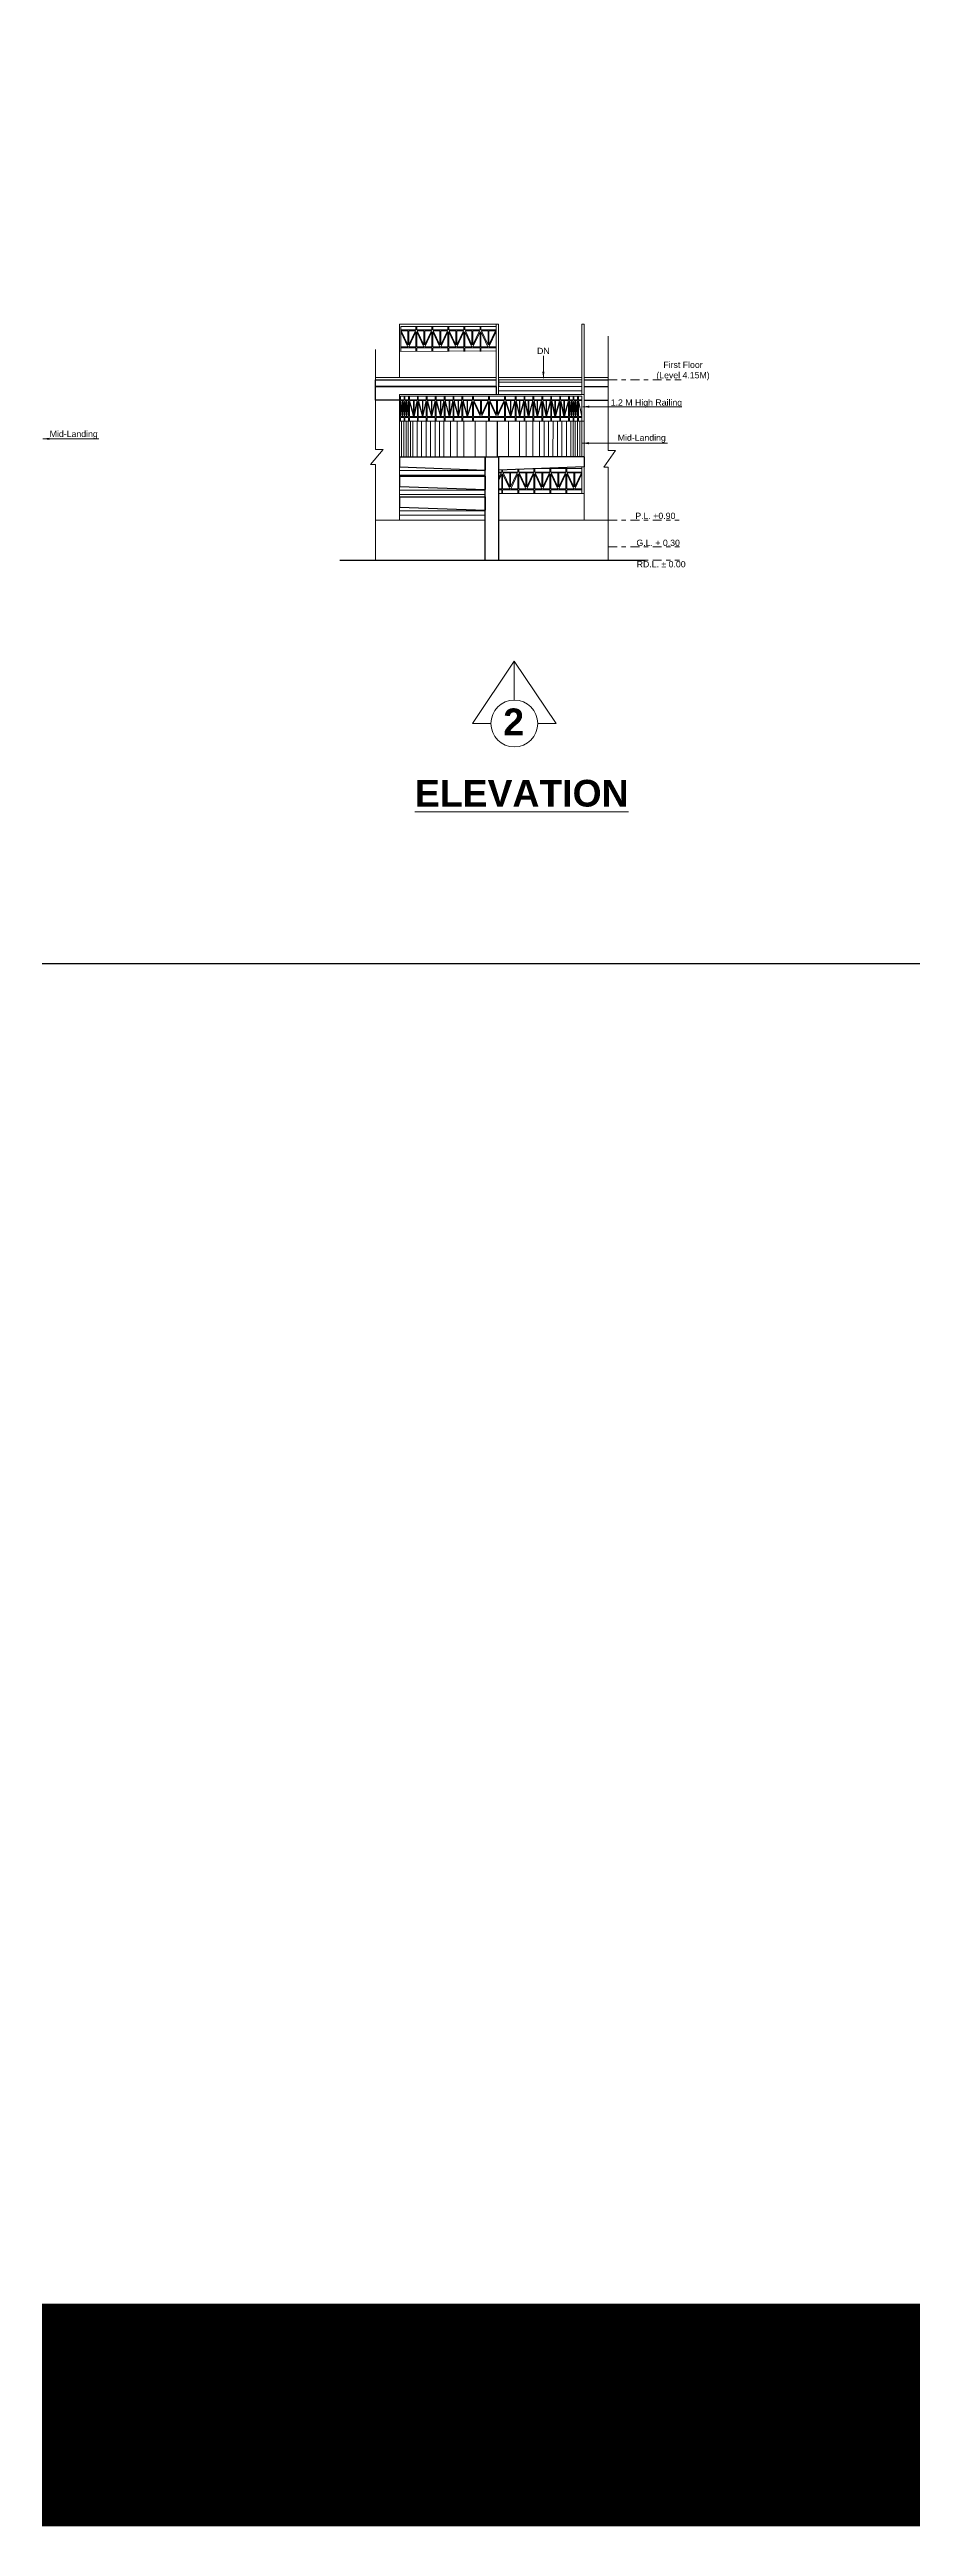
# Model space of a CAD drawing. Header units: millimetres. Extents: x 3614 to 12428, y -844 to 6844.
# Drawn here: x 5849.5 to 5868.8, y -843.9 to -788.3 of the extents above; entities that cross this region are included whole.
import ezdxf

# ---------------------------------------------------------------- set-up
doc = ezdxf.new("R2010")
doc.units = ezdxf.units.MM
doc.header["$LTSCALE"] = 40
doc.header["$MEASUREMENT"] = 0
doc.linetypes.add('DASHDOT', pattern=[1, 0.5, -0.25, 0, -0.25])
for name, color, linetype, lineweight in [('Beam', 254, 'CONTINUOUS', 25), ('Column', 252, 'CONTINUOUS', 30), ('Dim', 220, 'CONTINUOUS', 15), ('flooing', 92, 'CONTINUOUS', 20), ('GRID', 134, 'DASHDOT', 13), ('Hatch', 42, 'CONTINUOUS', 15), ('Railing', 23, 'CONTINUOUS', 18), ('RAMP', 213, 'CONTINUOUS', 15), ('slab', 7, 'CONTINUOUS', 30), ('TEXT', 7, 'CONTINUOUS', 20), ('Wall', 7, 'CONTINUOUS', 30), ('Window-Wall', 7, 'CONTINUOUS', 18)]:
    doc.layers.add(name, color=color, linetype=linetype, lineweight=lineweight)
doc.styles.add('dim-stylus bt', font='arial.ttf')
doc.styles.add('Tabrej', font='GOTHIC.TTF')
doc.styles.add('Tabrej.', font='GOTHIC.TTF', dxfattribs={"height": 1})
doc.dimstyles.new('DIMEN', dxfattribs={"dimtxt": 0.2, "dimasz": 0.25, "dimexe": 0.18, "dimexo": 0.0625, "dimgap": 0.09, "dimtad": 0, "dimdec": 3, "dimzin": 0, "dimdsep": 46, "dimtxsty": 'Tabrej', "dimcen": 0, "dimclrd": 256, "dimclre": 256, "dimclrt": 7, "dimadec": 0, "dimazin": 0, "dimtfac": 1, "dimtdec": 3, "dimtofl": 0, "dimtmove": 0, "dimatfit": 1, "dimfxl": 0, "dimtolj": 1, "dimtzin": 0, "dimlwd": -1, "dimlwe": -1, "dimarcsym": 0})

msp = doc.modelspace()

# ---------------------------------------------------------------- linework, layer by layer
at = {"layer": 'Beam'}
for p, q in [((5861.4551, -795.8979), (5861.9938, -795.8979)), ((5861.4551, -796.2079), (5861.9938, -796.2079)), ((5857.3071, -797.4737), (5857.3071, -797.7037)), ((5857.3071, -797.4737), (5859.2311, -797.4737)), ((5857.3071, -797.7037), (5859.2311, -797.7737)), ((5857.3071, -797.9109), (5857.3071, -798.1409)), ((5857.3071, -797.9109), (5859.2311, -797.9109)), ((5859.2311, -797.4737), (5859.2311, -797.7737)), ((5859.2311, -797.9109), (5859.2311, -798.2109)), ((5859.5311, -797.4737), (5859.5311, -797.7737)), ((5861.4551, -797.4737), (5859.5311, -797.4737)), ((5861.4551, -797.7037), (5859.5311, -797.7737)), ((5861.4551, -797.4737), (5861.4551, -797.7037)), ((5857.3071, -798.1409), (5859.2311, -798.2109)), ((5857.3071, -798.3738), (5857.3071, -798.6038)), ((5857.3071, -798.3738), (5859.2311, -798.3738)), ((5859.2311, -798.3738), (5859.2311, -798.6738)), ((5857.3071, -798.6038), (5859.2311, -798.6738))]:
    msp.add_line(p, q, dxfattribs=at)
msp.add_lwpolyline([(5857.3071, -796.2079), (5856.7738, -796.2079), (5856.7738, -795.8979), (5859.4811, -795.8979), (5859.4811, -796.074)], dxfattribs=at)
at = {"layer": 'Column', "lineweight": 25}
msp.add_line((5859.2311, -795.8979), (5859.4811, -795.8979), dxfattribs=at)
msp.add_lwpolyline([(5859.2311, -799.7979), (5859.2311, -797.4737), (5859.5311, -797.4737), (5859.5311, -799.7979)], dxfattribs=at)
at = {"layer": 'flooing'}
for p, q in [((5856.7738, -795.6982), (5859.4811, -795.6982)), ((5859.5311, -795.6982), (5861.4051, -795.6982)), ((5861.4551, -795.6982), (5861.9938, -795.6982)), ((5856.7738, -798.8979), (5859.2311, -798.8979)), ((5859.5311, -798.8979), (5861.9938, -798.8979))]:
    msp.add_line(p, q, dxfattribs=at)
at = {"layer": 'GRID', "ltscale": 0.01}
for p, q in [((5861.9938, -795.7488), (5863.6309, -795.7488)), ((5861.9938, -798.8979), (5863.5899, -798.8979)), ((5861.9938, -798.8979), (5863.5899, -798.8979)), ((5861.9938, -799.4979), (5863.5916, -799.4979)), ((5861.9938, -799.7979), (5863.5974, -799.7979))]:
    msp.add_line(p, q, dxfattribs=at)
at = {"layer": 'Hatch', "color": 4, "lineweight": 25, "ltscale": 0.05, "const_width": 5}
msp.add_lwpolyline([(5158.1929, -841.4394), (6038.1487, -841.4394), (6038.1487, -197.365), (5158.1929, -197.365)], close=True, dxfattribs=at)
at = {"layer": 'Railing'}
for p, q in [((5859.5311, -794.4982), (5857.3071, -794.4982)), ((5857.3071, -794.4982), (5857.3071, -795.1096)), ((5859.4811, -794.5482), (5857.3371, -794.5482)), ((5857.3371, -794.5482), (5857.3371, -795.1094)), ((5857.6771, -794.5482), (5857.6771, -794.6282)), ((5857.6971, -794.5482), (5857.6971, -794.6282)), ((5858.0371, -794.5482), (5858.0371, -794.6282)), ((5858.0571, -794.5482), (5858.0571, -794.6282)), ((5858.3971, -794.5482), (5858.3971, -794.6282)), ((5858.4171, -794.5482), (5858.4171, -794.6282)), ((5858.7571, -794.5482), (5858.7571, -794.6282)), ((5858.7771, -794.5482), (5858.7771, -794.6282)), ((5859.1171, -794.5482), (5859.1171, -794.6282)), ((5859.1371, -794.5482), (5859.1371, -794.6282)), ((5859.4811, -795.6982), (5859.4811, -794.4982)), ((5859.4811, -794.4982), (5859.4811, -796.074)), ((5859.5311, -795.6982), (5859.5311, -794.4982)), ((5859.5311, -794.4982), (5859.5311, -796.074)), ((5861.4051, -796.074), (5861.4051, -794.4982)), ((5861.4051, -794.4982), (5861.4551, -794.4982)), ((5861.4551, -796.074), (5861.4551, -794.4982)), ((5857.3371, -794.6282), (5857.6771, -794.6282)), ((5857.3371, -794.6716), (5857.496, -795.0082)), ((5857.3371, -795.0082), (5857.496, -795.0082)), ((5857.3371, -795.0282), (5857.6771, -795.0282)), ((5857.3371, -795.0282), (5857.3371, -795.1082)), ((5857.3481, -794.6482), (5857.4971, -794.6482)), ((5857.3481, -794.6482), (5857.4971, -794.9636)), ((5857.4971, -794.9636), (5857.4971, -794.6482)), ((5857.5171, -794.6482), (5857.666, -794.6482)), ((5857.666, -794.6482), (5857.5171, -794.9636)), ((5857.5171, -794.9636), (5857.5171, -794.6482)), ((5857.6771, -794.6716), (5857.5181, -795.0082)), ((5857.5181, -795.0082), (5857.6771, -795.0082)), ((5857.6771, -794.6716), (5857.6771, -795.0082)), ((5857.6771, -795.0282), (5857.6771, -795.1082)), ((5857.6971, -794.6282), (5858.0371, -794.6282)), ((5857.6971, -794.6716), (5857.6971, -795.0082)), ((5857.6971, -794.6716), (5857.856, -795.0082)), ((5857.6971, -795.0082), (5857.856, -795.0082)), ((5857.6971, -795.0282), (5857.6971, -795.1082)), ((5857.6971, -795.0282), (5858.0371, -795.0282)), ((5857.7081, -794.6482), (5857.8571, -794.6482)), ((5857.7081, -794.6482), (5857.8571, -794.9636)), ((5857.8571, -794.9636), (5857.8571, -794.6482)), ((5857.8771, -794.6482), (5858.026, -794.6482)), ((5858.026, -794.6482), (5857.8771, -794.9636)), ((5857.8771, -794.9636), (5857.8771, -794.6482)), ((5858.0371, -794.6716), (5857.8781, -795.0082)), ((5857.8781, -795.0082), (5858.0371, -795.0082)), ((5858.0371, -794.6716), (5858.0371, -795.0082)), ((5858.0371, -795.0282), (5858.0371, -795.1082)), ((5858.0571, -794.6282), (5858.3971, -794.6282)), ((5858.0571, -794.6716), (5858.0571, -795.0082)), ((5858.0571, -794.6716), (5858.216, -795.0082)), ((5858.0571, -795.0082), (5858.216, -795.0082)), ((5858.0571, -795.0282), (5858.0571, -795.1082)), ((5858.0571, -795.0282), (5858.3971, -795.0282)), ((5858.0681, -794.6482), (5858.2171, -794.6482)), ((5858.0681, -794.6482), (5858.2171, -794.9636)), ((5858.2171, -794.9636), (5858.2171, -794.6482)), ((5858.2371, -794.6482), (5858.386, -794.6482)), ((5858.386, -794.6482), (5858.2371, -794.9636)), ((5858.2371, -794.9636), (5858.2371, -794.6482)), ((5858.3971, -794.6716), (5858.2381, -795.0082)), ((5858.2381, -795.0082), (5858.3971, -795.0082)), ((5858.3971, -794.6716), (5858.3971, -795.0082)), ((5858.3971, -795.0282), (5858.3971, -795.1082)), ((5858.4171, -794.6282), (5858.7571, -794.6282)), ((5858.4171, -794.6716), (5858.4171, -795.0082)), ((5858.4171, -794.6716), (5858.576, -795.0082)), ((5858.4171, -795.0082), (5858.576, -795.0082)), ((5858.4171, -795.0282), (5858.4171, -795.1082)), ((5858.4171, -795.0282), (5858.7571, -795.0282)), ((5858.4281, -794.6482), (5858.5771, -794.6482)), ((5858.4281, -794.6482), (5858.5771, -794.9636)), ((5858.5771, -794.9636), (5858.5771, -794.6482)), ((5858.5971, -794.6482), (5858.746, -794.6482)), ((5858.746, -794.6482), (5858.5971, -794.9636)), ((5858.5971, -794.9636), (5858.5971, -794.6482)), ((5858.7571, -794.6716), (5858.5981, -795.0082)), ((5858.5981, -795.0082), (5858.7571, -795.0082)), ((5858.7571, -794.6716), (5858.7571, -795.0082)), ((5858.7571, -795.0282), (5858.7571, -795.1082)), ((5858.7771, -794.6282), (5859.1171, -794.6282)), ((5858.7771, -794.6716), (5858.7771, -795.0082)), ((5858.7771, -794.6716), (5858.936, -795.0082)), ((5858.7771, -795.0082), (5858.936, -795.0082)), ((5858.7771, -795.0282), (5858.7771, -795.1082)), ((5858.7771, -795.0282), (5859.1171, -795.0282)), ((5858.7881, -794.6482), (5858.9371, -794.6482)), ((5858.7881, -794.6482), (5858.9371, -794.9636)), ((5858.9371, -794.9636), (5858.9371, -794.6482)), ((5858.9571, -794.6482), (5859.106, -794.6482)), ((5859.106, -794.6482), (5858.9571, -794.9636)), ((5858.9571, -794.9636), (5858.9571, -794.6482)), ((5859.1171, -794.6716), (5858.9581, -795.0082)), ((5858.9581, -795.0082), (5859.1171, -795.0082)), ((5859.1171, -794.6716), (5859.1171, -795.0082)), ((5859.1171, -795.0282), (5859.1171, -795.1082)), ((5859.1371, -794.6282), (5859.4811, -794.6282)), ((5859.1371, -794.6716), (5859.1371, -795.0082)), ((5859.1371, -794.6716), (5859.296, -795.0082)), ((5859.1371, -795.0082), (5859.296, -795.0082)), ((5859.1371, -795.0282), (5859.1371, -795.1082)), ((5859.1371, -795.0282), (5859.4811, -795.0282)), ((5859.1481, -794.6482), (5859.2971, -794.6482)), ((5859.1481, -794.6482), (5859.2971, -794.9636)), ((5859.2971, -794.9636), (5859.2971, -794.6482)), ((5859.3171, -794.6482), (5859.466, -794.6482)), ((5859.466, -794.6482), (5859.3171, -794.9636)), ((5859.3171, -794.9636), (5859.3171, -794.6482)), ((5859.4811, -794.6632), (5859.3181, -795.0082)), ((5859.3181, -795.0082), (5859.4811, -795.0082)), ((5857.3071, -796.674), (5857.3071, -796.074)), ((5857.3071, -796.074), (5861.4551, -796.074)), ((5857.3319, -796.114), (5861.4051, -796.114)), ((5857.3319, -796.1945), (5857.3319, -796.114)), ((5857.4119, -796.1945), (5857.3319, -796.1945)), ((5857.3319, -796.574), (5857.3319, -796.2371)), ((5857.3695, -796.5743), (5857.3319, -796.2371)), ((5857.3694, -796.2145), (5857.3345, -796.2145)), ((5857.3694, -796.5289), (5857.3345, -796.2145)), ((5857.3694, -796.5289), (5857.3694, -796.2145)), ((5857.4094, -796.2145), (5857.3744, -796.2145)), ((5857.4094, -796.2145), (5857.3744, -796.5289)), ((5857.3744, -796.5289), (5857.3744, -796.2145)), ((5857.4119, -796.2371), (5857.3744, -796.5743)), ((5857.4119, -796.1945), (5857.4119, -796.114)), ((5857.4119, -796.574), (5857.4119, -796.2371)), ((5857.4319, -796.1945), (5857.4319, -796.114)), ((5857.5119, -796.1945), (5857.4319, -796.1945)), ((5857.4319, -796.574), (5857.4319, -796.2371)), ((5857.4695, -796.5743), (5857.4319, -796.2371)), ((5857.4694, -796.2145), (5857.4345, -796.2145)), ((5857.4694, -796.5289), (5857.4345, -796.2145)), ((5857.4694, -796.5289), (5857.4694, -796.2145)), ((5857.5094, -796.2145), (5857.4744, -796.2145)), ((5857.5094, -796.2145), (5857.4744, -796.5289)), ((5857.4744, -796.5289), (5857.4744, -796.2145)), ((5857.5119, -796.2371), (5857.4744, -796.5743)), ((5857.5119, -796.1945), (5857.5119, -796.114)), ((5857.5119, -796.574), (5857.5119, -796.2371)), ((5857.5319, -796.1945), (5857.5319, -796.114)), ((5857.7119, -796.1945), (5857.5319, -796.1945)), ((5857.5319, -796.574), (5857.5319, -796.2331)), ((5857.6267, -796.574), (5857.5319, -796.2331)), ((5857.7068, -796.2145), (5857.5371, -796.2145)), ((5857.6368, -796.5726), (5857.5371, -796.2145)), ((5857.6269, -796.574), (5857.6269, -796.2145)), ((5857.7068, -796.2145), (5857.6271, -796.5729)), ((5857.6369, -796.574), (5857.6369, -796.2145)), ((5857.7119, -796.2375), (5857.6371, -796.574)), ((5857.7119, -796.1945), (5857.7119, -796.114)), ((5857.7119, -796.574), (5857.7119, -796.2375)), ((5857.7319, -796.1945), (5857.7319, -796.114)), ((5857.9119, -796.1945), (5857.7319, -796.1945)), ((5857.7319, -796.574), (5857.7319, -796.2331)), ((5857.8267, -796.574), (5857.7319, -796.2331)), ((5857.8269, -796.2145), (5857.7371, -796.2145)), ((5857.8368, -796.5726), (5857.7371, -796.2145)), ((5857.8269, -796.574), (5857.8269, -796.2145)), ((5857.9068, -796.2145), (5857.8271, -796.5729)), ((5857.9119, -796.2145), (5857.8319, -796.574)), ((5857.9068, -796.2145), (5857.8369, -796.2145)), ((5857.8369, -796.574), (5857.8369, -796.2145)), ((5857.9119, -796.2375), (5857.8371, -796.574)), ((5857.9119, -796.1945), (5857.9119, -796.114)), ((5857.9119, -796.574), (5857.9119, -796.2375)), ((5857.9319, -796.1945), (5857.9319, -796.114)), ((5858.1119, -796.1945), (5857.9319, -796.1945)), ((5857.9319, -796.574), (5857.9319, -796.2331)), ((5858.0267, -796.574), (5857.9319, -796.2331)), ((5858.0269, -796.2145), (5857.9371, -796.2145)), ((5858.0269, -796.5373), (5857.9371, -796.2145)), ((5858.0269, -796.5373), (5858.0269, -796.2145)), ((5858.1068, -796.2145), (5858.0369, -796.2145)), ((5858.1068, -796.2145), (5858.0369, -796.5285)), ((5858.0369, -796.5285), (5858.0369, -796.2145)), ((5858.1119, -796.2375), (5858.0371, -796.574)), ((5858.1119, -796.1945), (5858.1119, -796.114)), ((5858.1119, -796.574), (5858.1119, -796.2375)), ((5858.1319, -796.1945), (5858.1319, -796.114)), ((5858.3119, -796.1945), (5858.1319, -796.1945)), ((5858.1319, -796.574), (5858.1319, -796.2331)), ((5858.2267, -796.574), (5858.1319, -796.2331)), ((5858.2269, -796.2145), (5858.1371, -796.2145)), ((5858.2269, -796.5373), (5858.1371, -796.2145)), ((5858.2269, -796.5373), (5858.2269, -796.2145)), ((5858.3068, -796.2145), (5858.2369, -796.2145)), ((5858.3068, -796.2145), (5858.2369, -796.5285)), ((5858.2369, -796.5285), (5858.2369, -796.2145)), ((5858.3119, -796.2375), (5858.2371, -796.574)), ((5858.3119, -796.1945), (5858.3119, -796.114)), ((5858.3119, -796.574), (5858.3119, -796.2375)), ((5858.3319, -796.1945), (5858.3319, -796.114)), ((5858.5119, -796.1945), (5858.3319, -796.1945)), ((5858.3319, -796.574), (5858.3319, -796.2331)), ((5858.4267, -796.574), (5858.3319, -796.2331)), ((5858.4269, -796.2145), (5858.3371, -796.2145)), ((5858.4269, -796.5373), (5858.3371, -796.2145)), ((5858.4269, -796.5373), (5858.4269, -796.2145)), ((5858.5071, -796.2134), (5858.4369, -796.5285)), ((5858.5068, -796.2145), (5858.4369, -796.2145)), ((5858.4369, -796.5285), (5858.4369, -796.2145)), ((5858.5119, -796.2375), (5858.4371, -796.574)), ((5858.5119, -796.1945), (5858.5119, -796.114)), ((5858.5119, -796.574), (5858.5119, -796.2375)), ((5858.5319, -796.1945), (5858.5319, -796.114)), ((5858.7119, -796.1945), (5858.5319, -796.1945)), ((5858.5319, -796.574), (5858.5319, -796.2331)), ((5858.6267, -796.574), (5858.5319, -796.2331)), ((5858.6269, -796.2145), (5858.5371, -796.2145)), ((5858.6269, -796.5373), (5858.5371, -796.2145)), ((5858.6269, -796.5373), (5858.6269, -796.2145)), ((5858.7068, -796.2145), (5858.6369, -796.2145)), ((5858.7068, -796.2145), (5858.6369, -796.5285)), ((5858.6369, -796.5285), (5858.6369, -796.2145)), ((5858.7119, -796.2375), (5858.6371, -796.574)), ((5858.7119, -796.1945), (5858.7119, -796.114)), ((5858.7119, -796.574), (5858.7119, -796.2375)), ((5858.7319, -796.1945), (5858.7319, -796.114)), ((5858.9485, -796.1945), (5858.7319, -796.1945)), ((5858.7319, -796.574), (5858.7319, -796.2331)), ((5858.8267, -796.574), (5858.7319, -796.2331)), ((5858.8269, -796.2145), (5858.7371, -796.2145)), ((5858.8269, -796.5373), (5858.7371, -796.2145)), ((5858.8269, -796.5373), (5858.8269, -796.2145)), ((5858.9433, -796.2145), (5858.8369, -796.2145)), ((5858.8369, -796.5423), (5858.9433, -796.2145)), ((5858.8369, -796.5423), (5858.8369, -796.2145)), ((5858.8372, -796.574), (5858.9485, -796.2307)), ((5858.9485, -796.1145), (5858.9485, -796.1945)), ((5858.9485, -796.2307), (5858.9485, -796.5745)), ((5858.9685, -796.114), (5858.9685, -796.194)), ((5859.3085, -796.194), (5858.9685, -796.194)), ((5858.9685, -796.2374), (5859.1274, -796.574)), ((5858.9685, -796.2374), (5858.9685, -796.574)), ((5858.9796, -796.214), (5859.1285, -796.5294)), ((5859.1285, -796.214), (5858.9796, -796.214)), ((5859.1285, -796.5294), (5859.1285, -796.214)), ((5859.2974, -796.214), (5859.1485, -796.214)), ((5859.2974, -796.214), (5859.1485, -796.5294)), ((5859.1485, -796.5294), (5859.1485, -796.214)), ((5859.3085, -796.2374), (5859.1496, -796.574)), ((5859.3085, -796.114), (5859.3085, -796.194)), ((5859.3085, -796.2374), (5859.3085, -796.574)), ((5859.3285, -796.114), (5859.3285, -796.194)), ((5859.3285, -796.194), (5859.6685, -796.194)), ((5859.3285, -796.2374), (5859.4874, -796.574)), ((5859.3285, -796.2374), (5859.3285, -796.574)), ((5859.3396, -796.214), (5859.4885, -796.214)), ((5859.3396, -796.214), (5859.4885, -796.5294)), ((5859.4885, -796.5294), (5859.4885, -796.214)), ((5859.6574, -796.214), (5859.5085, -796.5294)), ((5859.5085, -796.5294), (5859.5085, -796.214)), ((5859.5085, -796.214), (5859.6574, -796.214)), ((5859.6685, -796.2374), (5859.5096, -796.574)), ((5859.6685, -796.114), (5859.6685, -796.194)), ((5859.6685, -796.2374), (5859.6685, -796.574)), ((5859.6885, -796.1145), (5859.6885, -796.1945)), ((5859.6885, -796.1945), (5859.9051, -796.1945)), ((5859.6885, -796.2307), (5859.6885, -796.5745)), ((5859.7998, -796.574), (5859.6885, -796.2307)), ((5859.6938, -796.2145), (5859.8001, -796.2145)), ((5859.8001, -796.5423), (5859.6938, -796.2145)), ((5859.8001, -796.5423), (5859.8001, -796.2145)), ((5859.8101, -796.2145), (5859.8999, -796.2145)), ((5859.8101, -796.5373), (5859.8999, -796.2145)), ((5859.8101, -796.5373), (5859.8101, -796.2145)), ((5859.8103, -796.574), (5859.9051, -796.2331)), ((5859.9051, -796.1945), (5859.9051, -796.114)), ((5859.9051, -796.574), (5859.9051, -796.2331)), ((5859.9251, -796.1945), (5859.9251, -796.114)), ((5859.9251, -796.1945), (5860.1051, -796.1945)), ((5859.9251, -796.574), (5859.9251, -796.2375)), ((5859.9251, -796.2375), (5860, -796.574)), ((5859.9302, -796.2145), (5860.0001, -796.2145)), ((5859.9302, -796.2145), (5860.0001, -796.5285)), ((5860.0001, -796.5285), (5860.0001, -796.2145)), ((5860.0101, -796.2145), (5860.0999, -796.2145)), ((5860.0101, -796.5373), (5860.0999, -796.2145)), ((5860.0101, -796.5373), (5860.0101, -796.2145)), ((5860.0103, -796.574), (5860.1051, -796.2331)), ((5860.1051, -796.1945), (5860.1051, -796.114)), ((5860.1051, -796.574), (5860.1051, -796.2331)), ((5860.1251, -796.1945), (5860.1251, -796.114)), ((5860.1251, -796.1945), (5860.3051, -796.1945)), ((5860.1251, -796.574), (5860.1251, -796.2375)), ((5860.1251, -796.2375), (5860.2, -796.574)), ((5860.13, -796.2134), (5860.2001, -796.5285)), ((5860.1302, -796.2145), (5860.2001, -796.2145)), ((5860.2001, -796.5285), (5860.2001, -796.2145)), ((5860.2101, -796.2145), (5860.2999, -796.2145)), ((5860.2101, -796.5373), (5860.2999, -796.2145)), ((5860.2101, -796.5373), (5860.2101, -796.2145)), ((5860.2103, -796.574), (5860.3051, -796.2331)), ((5860.3051, -796.1945), (5860.3051, -796.114)), ((5860.3051, -796.574), (5860.3051, -796.2331)), ((5860.3251, -796.1945), (5860.3251, -796.114)), ((5860.3251, -796.1945), (5860.5051, -796.1945)), ((5860.3251, -796.574), (5860.3251, -796.2375)), ((5860.3251, -796.2375), (5860.4, -796.574)), ((5860.3302, -796.2145), (5860.4001, -796.2145)), ((5860.3302, -796.2145), (5860.4001, -796.5285)), ((5860.4001, -796.5285), (5860.4001, -796.2145)), ((5860.4101, -796.2145), (5860.4999, -796.2145)), ((5860.4101, -796.5373), (5860.4999, -796.2145)), ((5860.4101, -796.5373), (5860.4101, -796.2145)), ((5860.4103, -796.574), (5860.5051, -796.2331)), ((5860.5051, -796.1945), (5860.5051, -796.114)), ((5860.5051, -796.574), (5860.5051, -796.2331)), ((5860.5251, -796.1945), (5860.5251, -796.114)), ((5860.5251, -796.1945), (5860.7051, -796.1945)), ((5860.5251, -796.574), (5860.5251, -796.2375)), ((5860.5251, -796.2375), (5860.6, -796.574)), ((5860.5302, -796.2145), (5860.6001, -796.2145)), ((5860.5302, -796.2145), (5860.6001, -796.5285)), ((5860.6001, -796.5285), (5860.6001, -796.2145)), ((5860.6101, -796.2145), (5860.6999, -796.2145)), ((5860.6101, -796.5373), (5860.6999, -796.2145)), ((5860.6101, -796.5373), (5860.6101, -796.2145)), ((5860.6103, -796.574), (5860.7051, -796.2331)), ((5860.7051, -796.1945), (5860.7051, -796.114)), ((5860.7051, -796.574), (5860.7051, -796.2331)), ((5860.7251, -796.1945), (5860.7251, -796.114)), ((5860.7251, -796.1945), (5860.9051, -796.1945)), ((5860.7251, -796.2145), (5860.8051, -796.574)), ((5860.7251, -796.574), (5860.7251, -796.2375)), ((5860.7251, -796.2375), (5860.8, -796.574)), ((5860.7302, -796.2145), (5860.8001, -796.2145)), ((5860.7302, -796.2145), (5860.81, -796.5729)), ((5860.8001, -796.574), (5860.8001, -796.2145)), ((5860.8003, -796.5726), (5860.8999, -796.2145)), ((5860.8101, -796.2145), (5860.8999, -796.2145)), ((5860.8101, -796.574), (5860.8101, -796.2145)), ((5860.8103, -796.574), (5860.9051, -796.2331)), ((5860.9051, -796.1945), (5860.9051, -796.114)), ((5860.9051, -796.574), (5860.9051, -796.2331)), ((5860.9251, -796.1945), (5860.9251, -796.114)), ((5860.9251, -796.1945), (5861.1051, -796.1945)), ((5860.9251, -796.574), (5860.9251, -796.2375)), ((5860.9251, -796.2375), (5861, -796.574)), ((5860.9302, -796.2145), (5861.0999, -796.2145)), ((5860.9302, -796.2145), (5861.01, -796.5729)), ((5861.0001, -796.574), (5861.0001, -796.2145)), ((5861.0003, -796.5726), (5861.0999, -796.2145)), ((5861.0101, -796.574), (5861.0101, -796.2145)), ((5861.0103, -796.574), (5861.1051, -796.2331)), ((5861.1051, -796.1945), (5861.1051, -796.114)), ((5861.1051, -796.574), (5861.1051, -796.2331)), ((5861.1251, -796.1945), (5861.1251, -796.114)), ((5861.1251, -796.1945), (5861.2051, -796.1945)), ((5861.1251, -796.574), (5861.1251, -796.2371)), ((5861.1251, -796.2371), (5861.1626, -796.5743)), ((5861.1276, -796.2145), (5861.1626, -796.2145)), ((5861.1276, -796.2145), (5861.1626, -796.5289)), ((5861.1626, -796.5289), (5861.1626, -796.2145)), ((5861.1676, -796.2145), (5861.2026, -796.2145)), ((5861.1676, -796.5289), (5861.2026, -796.2145)), ((5861.1676, -796.5289), (5861.1676, -796.2145)), ((5861.1676, -796.5743), (5861.2051, -796.2371)), ((5861.2051, -796.1945), (5861.2051, -796.114)), ((5861.2051, -796.574), (5861.2051, -796.2371)), ((5861.2251, -796.1945), (5861.2251, -796.114)), ((5861.2251, -796.1945), (5861.3051, -796.1945)), ((5861.2251, -796.574), (5861.2251, -796.2371)), ((5861.2251, -796.2371), (5861.2626, -796.5743)), ((5861.2276, -796.2145), (5861.2626, -796.2145)), ((5861.2276, -796.2145), (5861.2626, -796.5289)), ((5861.2626, -796.5289), (5861.2626, -796.2145)), ((5861.2676, -796.2145), (5861.3026, -796.2145)), ((5861.2676, -796.5289), (5861.3026, -796.2145)), ((5861.2676, -796.5289), (5861.2676, -796.2145)), ((5861.2676, -796.5743), (5861.3051, -796.2371)), ((5861.3051, -796.1945), (5861.3051, -796.114)), ((5861.3051, -796.574), (5861.3051, -796.2371)), ((5861.3251, -796.1945), (5861.3251, -796.114)), ((5861.3251, -796.1945), (5861.4051, -796.1945)), ((5861.3251, -796.574), (5861.3251, -796.226)), ((5861.3251, -796.226), (5861.4025, -796.574)), ((5861.3276, -796.2145), (5861.4051, -796.2145)), ((5861.3276, -796.2145), (5861.4051, -796.5625)), ((5861.4051, -796.114), (5861.4051, -796.674)), ((5861.4551, -796.074), (5861.4551, -796.674)), ((5857.4119, -796.574), (5857.3319, -796.574)), ((5857.3319, -796.674), (5857.3319, -796.594)), ((5857.4119, -796.594), (5857.3319, -796.594)), ((5857.4119, -796.674), (5857.4119, -796.594)), ((5857.5119, -796.574), (5857.4319, -796.574)), ((5857.4319, -796.674), (5857.4319, -796.594)), ((5857.5119, -796.594), (5857.4319, -796.594)), ((5857.5119, -796.674), (5857.5119, -796.594)), ((5857.7119, -796.574), (5857.5319, -796.574)), ((5857.5319, -796.674), (5857.5319, -796.594)), ((5857.7119, -796.594), (5857.5319, -796.594)), ((5857.7119, -796.674), (5857.7119, -796.594)), ((5857.9119, -796.574), (5857.7319, -796.574)), ((5857.7319, -796.674), (5857.7319, -796.594)), ((5857.9119, -796.594), (5857.7319, -796.594)), ((5857.9119, -796.674), (5857.9119, -796.594)), ((5858.1119, -796.574), (5857.9319, -796.574)), ((5857.9319, -796.674), (5857.9319, -796.594)), ((5858.1119, -796.594), (5857.9319, -796.594)), ((5858.1119, -796.674), (5858.1119, -796.594)), ((5858.3119, -796.574), (5858.1319, -796.574)), ((5858.1319, -796.674), (5858.1319, -796.594)), ((5858.3119, -796.594), (5858.1319, -796.594)), ((5858.3119, -796.674), (5858.3119, -796.594)), ((5858.5119, -796.574), (5858.3319, -796.574)), ((5858.3319, -796.674), (5858.3319, -796.594)), ((5858.5119, -796.594), (5858.3319, -796.594)), ((5858.5119, -796.674), (5858.5119, -796.594)), ((5858.7119, -796.574), (5858.5319, -796.574)), ((5858.5319, -796.674), (5858.5319, -796.594)), ((5858.7119, -796.594), (5858.5319, -796.594)), ((5858.7119, -796.674), (5858.7119, -796.594)), ((5858.8269, -796.574), (5858.7319, -796.574)), ((5858.7319, -796.674), (5858.7319, -796.594)), ((5858.9485, -796.594), (5858.7319, -796.594)), ((5858.9485, -796.574), (5858.8369, -796.574)), ((5858.9485, -796.594), (5858.9485, -796.6745)), ((5859.1274, -796.574), (5858.9685, -796.574)), ((5859.3085, -796.594), (5858.9685, -796.594)), ((5858.9685, -796.594), (5858.9685, -796.674)), ((5859.3085, -796.574), (5859.1496, -796.574)), ((5859.3085, -796.594), (5859.3085, -796.674)), ((5859.3285, -796.574), (5859.4874, -796.574)), ((5859.3285, -796.594), (5859.6685, -796.594)), ((5859.3285, -796.594), (5859.3285, -796.674)), ((5859.5096, -796.574), (5859.6685, -796.574)), ((5859.6685, -796.594), (5859.6685, -796.674)), ((5859.6885, -796.574), (5859.8001, -796.574)), ((5859.6885, -796.594), (5859.6885, -796.6745)), ((5859.6885, -796.594), (5859.9051, -796.594)), ((5859.8101, -796.574), (5859.9051, -796.574)), ((5859.9051, -796.674), (5859.9051, -796.594)), ((5859.9251, -796.574), (5860.1051, -796.574)), ((5859.9251, -796.674), (5859.9251, -796.594)), ((5859.9251, -796.594), (5860.1051, -796.594)), ((5860.1051, -796.674), (5860.1051, -796.594)), ((5860.1251, -796.574), (5860.3051, -796.574)), ((5860.1251, -796.674), (5860.1251, -796.594)), ((5860.1251, -796.594), (5860.3051, -796.594)), ((5860.3051, -796.674), (5860.3051, -796.594)), ((5860.3251, -796.574), (5860.5051, -796.574)), ((5860.3251, -796.674), (5860.3251, -796.594)), ((5860.3251, -796.594), (5860.5051, -796.594)), ((5860.5051, -796.674), (5860.5051, -796.594)), ((5860.5251, -796.574), (5860.7051, -796.574)), ((5860.5251, -796.674), (5860.5251, -796.594)), ((5860.5251, -796.594), (5860.7051, -796.594)), ((5860.7051, -796.674), (5860.7051, -796.594)), ((5860.7251, -796.574), (5860.9051, -796.574)), ((5860.7251, -796.674), (5860.7251, -796.594)), ((5860.7251, -796.594), (5860.9051, -796.594)), ((5860.9051, -796.674), (5860.9051, -796.594)), ((5860.9251, -796.574), (5861.1051, -796.574)), ((5860.9251, -796.674), (5860.9251, -796.594)), ((5860.9251, -796.594), (5861.1051, -796.594)), ((5861.1051, -796.674), (5861.1051, -796.594)), ((5861.1251, -796.574), (5861.2051, -796.574)), ((5861.1251, -796.674), (5861.1251, -796.594)), ((5861.1251, -796.594), (5861.2051, -796.594)), ((5861.2051, -796.674), (5861.2051, -796.594)), ((5861.2251, -796.574), (5861.3051, -796.574)), ((5861.2251, -796.674), (5861.2251, -796.594)), ((5861.2251, -796.594), (5861.3051, -796.594)), ((5861.3051, -796.674), (5861.3051, -796.594)), ((5861.3251, -796.574), (5861.4051, -796.574)), ((5861.3251, -796.674), (5861.3251, -796.594)), ((5861.3251, -796.594), (5861.4051, -796.594)), ((5859.2311, -799.7757), (5859.2311, -797.4737)), ((5859.5311, -799.7979), (5859.5311, -797.7737)), ((5859.5311, -797.8179), (5859.6051, -797.8179)), ((5859.5311, -797.8379), (5859.594, -797.8379)), ((5859.594, -797.8379), (5859.5311, -797.9712)), ((5859.6051, -797.8614), (5859.5311, -798.0181)), ((5859.6051, -797.771), (5859.6051, -797.8179)), ((5859.6051, -797.8614), (5859.6051, -798.1979)), ((5859.6251, -797.7703), (5859.6251, -797.8179)), ((5859.6251, -797.8179), (5859.9651, -797.8179)), ((5859.6251, -797.8614), (5859.6251, -798.1979)), ((5859.6251, -797.8614), (5859.784, -798.1979)), ((5859.6361, -797.8379), (5859.7851, -797.8379)), ((5859.6361, -797.8379), (5859.7851, -798.1533)), ((5859.7851, -798.1533), (5859.7851, -797.8379)), ((5859.8051, -797.8379), (5859.954, -797.8379)), ((5859.954, -797.8379), (5859.8051, -798.1533)), ((5859.8051, -798.1533), (5859.8051, -797.8379)), ((5859.9651, -797.8614), (5859.8061, -798.1979)), ((5859.9651, -797.7579), (5859.9651, -797.8179)), ((5859.9651, -797.8614), (5859.9651, -798.1979)), ((5859.9851, -797.7572), (5859.9851, -797.8179)), ((5859.9851, -797.8179), (5860.3251, -797.8179)), ((5859.9851, -797.8614), (5859.9851, -798.1979)), ((5859.9851, -797.8614), (5860.144, -798.1979)), ((5859.9961, -797.8379), (5860.1451, -797.8379)), ((5859.9961, -797.8379), (5860.1451, -798.1533)), ((5860.1451, -798.1533), (5860.1451, -797.8379)), ((5860.1651, -797.8379), (5860.314, -797.8379)), ((5860.314, -797.8379), (5860.1651, -798.1533)), ((5860.1651, -798.1533), (5860.1651, -797.8379)), ((5860.3251, -797.8614), (5860.1661, -798.1979)), ((5860.3251, -797.7448), (5860.3251, -797.8179)), ((5860.3251, -797.8614), (5860.3251, -798.1979)), ((5860.3451, -797.7379), (5860.3451, -797.8179)), ((5861.4051, -797.7379), (5860.3451, -797.7379)), ((5860.3451, -797.8179), (5860.6851, -797.8179)), ((5860.3451, -797.8614), (5860.3451, -798.1979)), ((5860.3451, -797.8614), (5860.504, -798.1979)), ((5860.3561, -797.8379), (5860.5051, -797.8379)), ((5860.3561, -797.8379), (5860.5051, -798.1533)), ((5860.5051, -798.1533), (5860.5051, -797.8379)), ((5860.5251, -797.8379), (5860.674, -797.8379)), ((5860.674, -797.8379), (5860.5251, -798.1533)), ((5860.5251, -798.1533), (5860.5251, -797.8379)), ((5860.6851, -797.8614), (5860.5261, -798.1979)), ((5860.6851, -797.7379), (5860.6851, -797.8179)), ((5860.6851, -797.8614), (5860.6851, -798.1979)), ((5860.7051, -797.7379), (5860.7051, -797.8179)), ((5860.7051, -797.8179), (5861.0451, -797.8179)), ((5860.7051, -797.8614), (5860.7051, -798.1979)), ((5860.7051, -797.8614), (5860.864, -798.1979)), ((5860.7161, -797.8379), (5860.8651, -797.8379)), ((5860.7161, -797.8379), (5860.8651, -798.1533)), ((5860.8651, -798.1533), (5860.8651, -797.8379)), ((5860.8851, -797.8379), (5861.034, -797.8379)), ((5861.034, -797.8379), (5860.8851, -798.1533)), ((5860.8851, -798.1533), (5860.8851, -797.8379)), ((5861.0451, -797.8614), (5860.8861, -798.1979)), ((5861.0451, -797.7379), (5861.0451, -797.8179)), ((5861.0451, -797.8614), (5861.0451, -798.1979)), ((5861.0651, -797.7379), (5861.0651, -797.8179)), ((5861.0651, -797.8179), (5861.4051, -797.8179)), ((5861.0651, -797.8614), (5861.0651, -798.1979)), ((5861.0651, -797.8614), (5861.224, -798.1979)), ((5861.0761, -797.8379), (5861.2251, -797.8379)), ((5861.0761, -797.8379), (5861.2251, -798.1533)), ((5861.2251, -798.1533), (5861.2251, -797.8379)), ((5861.2451, -797.8379), (5861.394, -797.8379)), ((5861.394, -797.8379), (5861.2451, -798.1533)), ((5861.2451, -798.1533), (5861.2451, -797.8379)), ((5861.4051, -797.8614), (5861.2461, -798.1979)), ((5861.4051, -798.2979), (5861.4051, -797.7055)), ((5861.4551, -798.2979), (5861.4551, -797.6979)), ((5859.5311, -798.1979), (5859.6051, -798.1979)), ((5859.5311, -798.2179), (5859.6051, -798.2179)), ((5859.6051, -798.2179), (5859.6051, -798.2979)), ((5859.6251, -798.1979), (5859.784, -798.1979)), ((5859.6251, -798.2179), (5859.6251, -798.2979)), ((5859.6251, -798.2179), (5859.9651, -798.2179)), ((5859.8061, -798.1979), (5859.9651, -798.1979)), ((5859.9651, -798.2179), (5859.9651, -798.2979)), ((5859.9851, -798.1979), (5860.144, -798.1979)), ((5859.9851, -798.2179), (5859.9851, -798.2979)), ((5859.9851, -798.2179), (5860.3251, -798.2179)), ((5860.1661, -798.1979), (5860.3251, -798.1979)), ((5860.3251, -798.2179), (5860.3251, -798.2979)), ((5860.3451, -798.1979), (5860.504, -798.1979)), ((5860.3451, -798.2179), (5860.3451, -798.2979)), ((5860.3451, -798.2179), (5860.6851, -798.2179)), ((5860.5261, -798.1979), (5860.6851, -798.1979)), ((5860.6851, -798.2179), (5860.6851, -798.2979)), ((5860.7051, -798.1979), (5860.864, -798.1979)), ((5860.7051, -798.2179), (5860.7051, -798.2979)), ((5860.7051, -798.2179), (5861.0451, -798.2179)), ((5860.8861, -798.1979), (5861.0451, -798.1979)), ((5861.0451, -798.2179), (5861.0451, -798.2979)), ((5861.0651, -798.1979), (5861.224, -798.1979)), ((5861.0651, -798.2179), (5861.0651, -798.2979)), ((5861.0651, -798.2179), (5861.4051, -798.2179)), ((5861.2461, -798.1979), (5861.4051, -798.1979))]:
    msp.add_line(p, q, dxfattribs=at)
at = {"layer": 'RAMP'}
for p, q in [((5859.5311, -796.074), (5859.5311, -795.6982)), ((5859.5311, -795.7479), (5861.4051, -795.7479)), ((5859.5311, -795.7979), (5861.4051, -795.7979)), ((5859.5311, -795.8979), (5861.4051, -795.8979)), ((5859.5311, -795.9979), (5861.4051, -795.9979)), ((5857.3071, -798.8979), (5857.3071, -797.4737)), ((5857.3071, -797.7849), (5859.2311, -797.7849)), ((5857.3071, -797.8849), (5859.2311, -797.8849)), ((5857.3071, -798.2221), (5859.2311, -798.2221)), ((5857.3071, -798.3221), (5859.2311, -798.3221)), ((5857.3071, -798.6851), (5859.2311, -798.6851)), ((5857.3071, -798.7851), (5859.2311, -798.7851))]:
    msp.add_line(p, q, dxfattribs=at)
at = {"layer": 'slab'}
for p, q in [((5861.4551, -795.7479), (5861.9938, -795.7479)), ((5861.4551, -795.8979), (5861.9938, -795.8979))]:
    msp.add_line(p, q, dxfattribs=at)
for points in [[(5859.4811, -795.8979), (5856.7738, -795.8979), (5856.7738, -795.7479), (5859.4811, -795.7479)], [(5859.5311, -795.7479), (5859.5311, -795.8979)]]:
    msp.add_lwpolyline(points, dxfattribs=at)
at = {"layer": 'TEXT', "ltscale": 0.05}
for p, q in [((5858.9487, -803.4637), (5859.8872, -802.0651)), ((5859.8872, -802.9377), (5859.8872, -802.0651)), ((5859.8872, -802.0651), (5860.8257, -803.4637)), ((5858.9487, -803.4637), (5859.3612, -803.4637)), ((5860.4132, -803.4637), (5860.8257, -803.4637))]:
    msp.add_line(p, q, dxfattribs=at)
msp.add_circle((5859.8872, -803.4637), 0.526, dxfattribs=at)
at = {"layer": 'Wall'}
msp.add_line((5855.9739, -799.7979), (5862.8243, -799.7979), dxfattribs=at)
at = {"layer": 'Wall', "ltscale": 0.05}
msp.add_lwpolyline([(5876.9653, -766.9053), (5751.7216, -766.9053), (5751.7216, -808.8512), (5876.9653, -808.8512)], close=True, dxfattribs=at)
at = {"layer": 'Window-Wall'}
for p, q in [((5856.7738, -795.0634), (5856.7738, -797.3105)), ((5857.3071, -795.1096), (5859.4811, -795.0982)), ((5857.3071, -795.1096), (5857.3071, -795.6982)), ((5861.9938, -794.7692), (5861.9938, -797.3367)), ((5857.3071, -796.674), (5861.4551, -796.674)), ((5857.3071, -797.4737), (5857.3071, -796.674)), ((5861.4551, -797.4737), (5861.4551, -796.674)), ((5856.6564, -797.6512), (5856.941, -797.3105)), ((5856.7738, -797.3105), (5856.941, -797.3105)), ((5861.8979, -797.7047), (5862.1568, -797.3367)), ((5861.9938, -797.3367), (5862.1568, -797.3367)), ((5856.7738, -797.6512), (5856.6564, -797.6512)), ((5856.7738, -797.6512), (5856.7738, -799.7979)), ((5857.3071, -797.4737), (5861.4551, -797.4737)), ((5861.9938, -797.7047), (5861.8979, -797.7047)), ((5861.9938, -797.7047), (5861.9938, -799.7979)), ((5859.5311, -798.2979), (5861.4551, -798.2979)), ((5861.4551, -798.2979), (5861.4551, -798.8979)), ((5859.8561, -799.7979), (5862.7614, -799.7979))]:
    msp.add_line(p, q, dxfattribs=at)
at = {"layer": 'Window-Wall', "color": 252}
for p, q in [((5857.3566, -796.674), (5857.3571, -797.4736)), ((5857.4066, -796.674), (5857.4071, -797.4736)), ((5857.4566, -796.674), (5857.4571, -797.4736)), ((5857.5066, -796.674), (5857.5071, -797.4736)), ((5857.5566, -796.674), (5857.5571, -797.4735)), ((5857.6066, -796.674), (5857.6071, -797.4735)), ((5857.7066, -796.674), (5857.7071, -797.4734)), ((5857.8066, -796.674), (5857.8071, -797.4734)), ((5857.9066, -796.674), (5857.9071, -797.4733)), ((5858.0066, -796.674), (5858.0071, -797.4733)), ((5858.1066, -796.674), (5858.1071, -797.4732)), ((5858.2066, -796.674), (5858.2071, -797.4731)), ((5858.3066, -796.674), (5858.3071, -797.4731)), ((5858.4566, -796.674), (5858.4571, -797.473)), ((5858.6066, -796.674), (5858.6071, -797.4729)), ((5858.7566, -796.674), (5858.7571, -797.4728)), ((5859.0066, -796.674), (5859.0071, -797.4726)), ((5859.2556, -796.674), (5859.2551, -797.4723)), ((5859.5056, -796.674), (5859.5051, -797.4725)), ((5859.5066, -796.674), (5859.5071, -797.4723)), ((5859.7556, -796.674), (5859.7551, -797.4726)), ((5860.0056, -796.674), (5860.0051, -797.4728)), ((5860.1556, -796.674), (5860.1551, -797.4729)), ((5860.3056, -796.674), (5860.3051, -797.473)), ((5860.4556, -796.674), (5860.4551, -797.4731)), ((5860.5556, -796.674), (5860.5551, -797.4731)), ((5860.6556, -796.674), (5860.6551, -797.4732)), ((5860.7556, -796.674), (5860.7551, -797.4733)), ((5860.8556, -796.674), (5860.8551, -797.4733)), ((5860.9556, -796.674), (5860.9551, -797.4734)), ((5861.0556, -796.674), (5861.0551, -797.4734)), ((5861.1556, -796.674), (5861.1551, -797.4735)), ((5861.2056, -796.674), (5861.2051, -797.4735)), ((5861.2556, -796.674), (5861.2551, -797.4736)), ((5861.3056, -796.674), (5861.3051, -797.4736)), ((5861.3556, -796.674), (5861.3551, -797.4736)), ((5861.4056, -796.674), (5861.4051, -797.4736))]:
    msp.add_line(p, q, dxfattribs=at)

# ---------------------------------------------------------------- texts
at = {"layer": 'TEXT', "attachment_point": 5, "style": 'dim-stylus bt'}
for s, insert, char_height, width in [('DN', (5860.5397, -795.0981), 0.14029, 2.643266), ('\\A1;First Floor\\P(Level 4.15M)', (5863.6739, -795.5483), 0.140287, 2.432176), (' 1.2 M High Railing', (5862.8253, -796.2784), 0.140287, 2.109291), ('Mid-Landing', (5849.9967, -796.9831), 0.140287, 2.109291), ('Mid-Landing', (5862.7488, -797.0675), 0.140287, 2.109291), ('P.L. +0.90', (5863.0534, -798.8028), 0.14029, 1.633413), (' \\PG.L. + 0.30', (5863.1164, -799.2908), 0.140287, 0.990715), ('RD.L. ± 0.00', (5863.1835, -799.8876), 0.140287, 1.288711)]:
    msp.add_mtext(s, dxfattribs=dict(at, insert=insert, char_height=char_height, width=width))
at = {"layer": 'TEXT', "char_height": 0.6, "attachment_point": 1, "style": 'Tabrej.'}
for s, insert in [('{\\fArial|b1|i0|c0|p34;2}', (5859.6389, -803.1261)), ('{\\fArial|b1|i0|c0|p34;\\LELEVATION }', (5857.6564, -804.7279))]:
    msp.add_mtext_dynamic_manual_height_columns(s, width=20.540561, gutter_width=5, heights=[0], dxfattribs=dict(at, insert=insert))

# ---------------------------------------------------------------- leaders
at = {"layer": 'Dim'}
for points, override in [([(5860.5397, -795.7133), (5860.5397, -795.2066)], {"dimtxt": 0.2, "dimasz": 0.15, "dimarcsym": 1}), ([(5861.4224, -796.3508), (5863.6499, -796.3508)], {"dimtxt": 0.2, "dimasz": 0.15, "dimgap": 0.09, "dimtad": 0, "dimarcsym": 1}), ([(5849.3026, -797.0721), (5850.5579, -797.0721)], {"dimtxt": 0.2, "dimasz": 0.15, "dimgap": 0.09, "dimtad": 0, "dimarcsym": 1}), ([(5861.4161, -797.1702), (5863.3288, -797.1702)], {"dimtxt": 0.2, "dimasz": 0.15, "dimgap": 0.09, "dimtad": 0, "dimarcsym": 1})]:
    msp.add_leader(points, dimstyle='DIMEN', override=override, dxfattribs=at)

doc.saveas('drawing.dxf')
